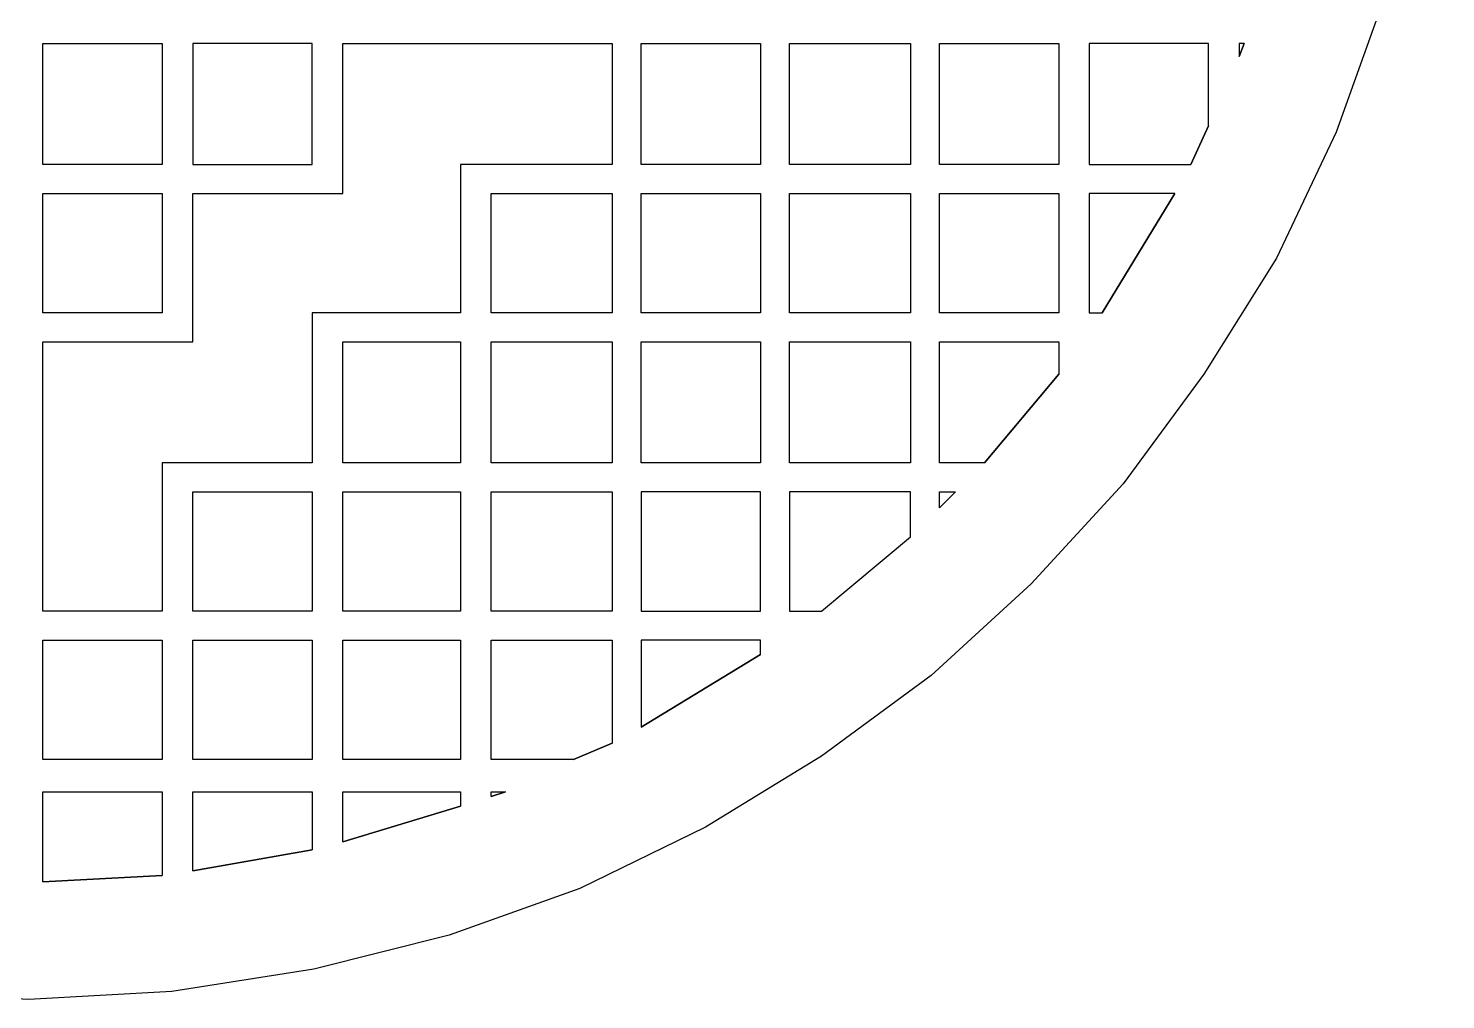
# Model space of a CAD drawing. Header units: centimetres. Extents: x -9.81 to -1.5, y -8.36 to -0.05.
# Drawn here: x -5.651 to -1.5, y -8.357 to -5.511 of the extents above; entities that cross this region are included whole.
import ezdxf

# ---------------------------------------------------------------- set-up
doc = ezdxf.new("R2010")
doc.units = ezdxf.units.CM
doc.header["$MEASUREMENT"] = 0
doc.layers.add('layer 1', color=7, linetype='Continuous')

msp = doc.modelspace()

# ---------------------------------------------------------------- linework, layer by layer
at = {"layer": 'layer 1', "color": 250}
for points, knots in [([(-9.80619, -4.20097), (-9.80619, -4.20097), (-9.7873, -4.62127), (-9.7873, -4.62127), (-9.7873, -4.62127), (-9.7873, -4.62127), (-9.72593, -5.03685), (-9.72593, -5.03685), (-9.72593, -5.03685), (-9.72593, -5.03685), (-9.61731, -5.43352), (-9.61731, -5.43352), (-9.61731, -5.43352), (-9.61731, -5.43352), (-9.48035, -5.81605), (-9.48035, -5.81605), (-9.48035, -5.81605), (-9.48035, -5.81605), (-9.30563, -6.1844), (-9.30563, -6.1844), (-9.30563, -6.1844), (-9.30563, -6.1844), (-9.09783, -6.52439), (-9.09783, -6.52439), (-9.09783, -6.52439), (-9.09783, -6.52439), (-8.857, -6.84552), (-8.857, -6.84552), (-8.857, -6.84552), (-8.857, -6.84552), (-8.58783, -7.1383), (-8.58783, -7.1383), (-8.58783, -7.1383), (-8.58783, -7.1383), (-8.29503, -7.40749), (-8.29503, -7.40749), (-8.29503, -7.40749), (-8.29503, -7.40749), (-7.97392, -7.64361), (-7.97392, -7.64361), (-7.97392, -7.64361), (-7.97392, -7.64361), (-7.6339, -7.8514), (-7.6339, -7.8514), (-7.6339, -7.8514), (-7.6339, -7.8514), (-7.26556, -8.03084), (-7.26556, -8.03084), (-7.26556, -8.03084), (-7.26556, -8.03084), (-6.88776, -8.16779), (-6.88776, -8.16779), (-6.88776, -8.16779), (-6.88776, -8.16779), (-6.49108, -8.26697), (-6.49108, -8.26697), (-6.49108, -8.26697), (-6.49108, -8.26697), (-6.07552, -8.33307), (-6.07552, -8.33307), (-6.07552, -8.33307), (-6.07552, -8.33307), (-5.65049, -8.35668), (-5.65049, -8.35668), (-5.65049, -8.35668), (-5.65049, -8.35668), (-5.23021, -8.33307), (-5.23021, -8.33307), (-5.23021, -8.33307), (-5.23021, -8.33307), (-4.81464, -8.26697), (-4.81464, -8.26697), (-4.81464, -8.26697), (-4.81464, -8.26697), (-4.41796, -8.16779), (-4.41796, -8.16779), (-4.41796, -8.16779), (-4.41796, -8.16779), (-4.03545, -8.03084), (-4.03545, -8.03084), (-4.03545, -8.03084), (-4.03545, -8.03084), (-3.6671, -7.8514), (-3.6671, -7.8514), (-3.6671, -7.8514), (-3.6671, -7.8514), (-3.32709, -7.64361), (-3.32709, -7.64361), (-3.32709, -7.64361), (-3.32709, -7.64361), (-3.00598, -7.40749), (-3.00598, -7.40749), (-3.00598, -7.40749), (-3.00598, -7.40749), (-2.71318, -7.1383), (-2.71318, -7.1383), (-2.71318, -7.1383), (-2.71318, -7.1383), (-2.44402, -6.84552), (-2.44402, -6.84552), (-2.44402, -6.84552), (-2.44402, -6.84552), (-2.20789, -6.52439), (-2.20789, -6.52439), (-2.20789, -6.52439), (-2.20789, -6.52439), (-1.99539, -6.1844), (-1.99539, -6.1844), (-1.99539, -6.1844), (-1.99539, -6.1844), (-1.82066, -5.81605), (-1.82066, -5.81605), (-1.82066, -5.81605), (-1.82066, -5.81605), (-1.68371, -5.43352), (-1.68371, -5.43352), (-1.68371, -5.43352), (-1.68371, -5.43352), (-1.58454, -5.03685), (-1.58454, -5.03685), (-1.58454, -5.03685), (-1.58454, -5.03685), (-1.51843, -4.62127), (-1.51843, -4.62127), (-1.51843, -4.62127), (-1.51843, -4.62127), (-1.49954, -4.20097), (-1.49954, -4.20097), (-1.49954, -4.20097), (-1.49954, -4.20097), (-1.51843, -3.77125), (-1.51843, -3.77125), (-1.51843, -3.77125), (-1.51843, -3.77125), (-1.58454, -3.36041), (-1.58454, -3.36041), (-1.58454, -3.36041), (-1.58454, -3.36041), (-1.68371, -2.96371), (-1.68371, -2.96371), (-1.68371, -2.96371), (-1.68371, -2.96371), (-1.82066, -2.58593), (-1.82066, -2.58593), (-1.82066, -2.58593), (-1.82066, -2.58593), (-1.99539, -2.2176), (-1.99539, -2.2176), (-1.99539, -2.2176), (-1.99539, -2.2176), (-2.20789, -1.87756), (-2.20789, -1.87756), (-2.20789, -1.87756), (-2.20789, -1.87756), (-2.44402, -1.55644), (-2.44402, -1.55644), (-2.44402, -1.55644), (-2.44402, -1.55644), (-2.71318, -1.25893), (-2.71318, -1.25893), (-2.71318, -1.25893), (-2.71318, -1.25893), (-3.00598, -0.98978), (-3.00598, -0.98978), (-3.00598, -0.98978), (-3.00598, -0.98978), (-3.32709, -0.75366), (-3.32709, -0.75366), (-3.32709, -0.75366), (-3.32709, -0.75366), (-3.6671, -0.54586), (-3.6671, -0.54586), (-3.6671, -0.54586), (-3.6671, -0.54586), (-4.03545, -0.37115), (-4.03545, -0.37115), (-4.03545, -0.37115), (-4.03545, -0.37115), (-4.41796, -0.23418), (-4.41796, -0.23418), (-4.41796, -0.23418), (-4.41796, -0.23418), (-4.81464, -0.12558), (-4.81464, -0.12558), (-4.81464, -0.12558), (-4.81464, -0.12558), (-5.23021, -0.06419), (-5.23021, -0.06419), (-5.23021, -0.06419), (-5.23021, -0.06419), (-5.65049, -0.0453), (-5.65049, -0.0453), (-5.65049, -0.0453), (-5.65049, -0.0453), (-6.07552, -0.06419), (-6.07552, -0.06419), (-6.07552, -0.06419), (-6.07552, -0.06419), (-6.49108, -0.12558), (-6.49108, -0.12558), (-6.49108, -0.12558), (-6.49108, -0.12558), (-6.88776, -0.23418), (-6.88776, -0.23418), (-6.88776, -0.23418), (-6.88776, -0.23418), (-7.26556, -0.37115), (-7.26556, -0.37115), (-7.26556, -0.37115), (-7.26556, -0.37115), (-7.6339, -0.54586), (-7.6339, -0.54586), (-7.6339, -0.54586), (-7.6339, -0.54586), (-7.97392, -0.75366), (-7.97392, -0.75366), (-7.97392, -0.75366), (-7.97392, -0.75366), (-8.29503, -0.98978), (-8.29503, -0.98978), (-8.29503, -0.98978), (-8.29503, -0.98978), (-8.58783, -1.25893), (-8.58783, -1.25893), (-8.58783, -1.25893), (-8.58783, -1.25893), (-8.857, -1.55644), (-8.857, -1.55644), (-8.857, -1.55644), (-8.857, -1.55644), (-9.09783, -1.87756), (-9.09783, -1.87756), (-9.09783, -1.87756), (-9.09783, -1.87756), (-9.30563, -2.2176), (-9.30563, -2.2176), (-9.30563, -2.2176), (-9.30563, -2.2176), (-9.48035, -2.58593), (-9.48035, -2.58593), (-9.48035, -2.58593), (-9.48035, -2.58593), (-9.61731, -2.96371), (-9.61731, -2.96371), (-9.61731, -2.96371), (-9.61731, -2.96371), (-9.72593, -3.36041), (-9.72593, -3.36041), (-9.72593, -3.36041), (-9.72593, -3.36041), (-9.7873, -3.77125), (-9.7873, -3.77125), (-9.7873, -3.77125), (-9.7873, -3.77125), (-9.80619, -4.20097), (-9.80619, -4.20097)], [0, 0, 0, 0, 0.0153846, 0.0153846, 0.0153846, 0.0153846, 0.0307692, 0.0307692, 0.0307692, 0.0307692, 0.0461538, 0.0461538, 0.0461538, 0.0461538, 0.0615385, 0.0615385, 0.0615385, 0.0615385, 0.0769231, 0.0769231, 0.0769231, 0.0769231, 0.0923077, 0.0923077, 0.0923077, 0.0923077, 0.1076923, 0.1076923, 0.1076923, 0.1076923, 0.1230769, 0.1230769, 0.1230769, 0.1230769, 0.1384615, 0.1384615, 0.1384615, 0.1384615, 0.1538462, 0.1538462, 0.1538462, 0.1538462, 0.1692308, 0.1692308, 0.1692308, 0.1692308, 0.1846154, 0.1846154, 0.1846154, 0.1846154, 0.2, 0.2, 0.2, 0.2, 0.2153846, 0.2153846, 0.2153846, 0.2153846, 0.2307692, 0.2307692, 0.2307692, 0.2307692, 0.2461538, 0.2461538, 0.2461538, 0.2461538, 0.2615385, 0.2615385, 0.2615385, 0.2615385, 0.2769231, 0.2769231, 0.2769231, 0.2769231, 0.2923077, 0.2923077, 0.2923077, 0.2923077, 0.3076923, 0.3076923, 0.3076923, 0.3076923, 0.3230769, 0.3230769, 0.3230769, 0.3230769, 0.3384615, 0.3384615, 0.3384615, 0.3384615, 0.3538462, 0.3538462, 0.3538462, 0.3538462, 0.3692308, 0.3692308, 0.3692308, 0.3692308, 0.3846154, 0.3846154, 0.3846154, 0.3846154, 0.4, 0.4, 0.4, 0.4, 0.4153846, 0.4153846, 0.4153846, 0.4153846, 0.4307692, 0.4307692, 0.4307692, 0.4307692, 0.4461538, 0.4461538, 0.4461538, 0.4461538, 0.4615385, 0.4615385, 0.4615385, 0.4615385, 0.4769231, 0.4769231, 0.4769231, 0.4769231, 0.4923077, 0.4923077, 0.4923077, 0.4923077, 0.5076923, 0.5076923, 0.5076923, 0.5076923, 0.5230769, 0.5230769, 0.5230769, 0.5230769, 0.5384615, 0.5384615, 0.5384615, 0.5384615, 0.5538462, 0.5538462, 0.5538462, 0.5538462, 0.5692308, 0.5692308, 0.5692308, 0.5692308, 0.5846154, 0.5846154, 0.5846154, 0.5846154, 0.6, 0.6, 0.6, 0.6, 0.6153846, 0.6153846, 0.6153846, 0.6153846, 0.6307692, 0.6307692, 0.6307692, 0.6307692, 0.6461538, 0.6461538, 0.6461538, 0.6461538, 0.6615385, 0.6615385, 0.6615385, 0.6615385, 0.6769231, 0.6769231, 0.6769231, 0.6769231, 0.6923077, 0.6923077, 0.6923077, 0.6923077, 0.7076923, 0.7076923, 0.7076923, 0.7076923, 0.7230769, 0.7230769, 0.7230769, 0.7230769, 0.7384615, 0.7384615, 0.7384615, 0.7384615, 0.7538462, 0.7538462, 0.7538462, 0.7538462, 0.7692308, 0.7692308, 0.7692308, 0.7692308, 0.7846154, 0.7846154, 0.7846154, 0.7846154, 0.8, 0.8, 0.8, 0.8, 0.8153846, 0.8153846, 0.8153846, 0.8153846, 0.8307692, 0.8307692, 0.8307692, 0.8307692, 0.8461538, 0.8461538, 0.8461538, 0.8461538, 0.8615385, 0.8615385, 0.8615385, 0.8615385, 0.8769231, 0.8769231, 0.8769231, 0.8769231, 0.8923077, 0.8923077, 0.8923077, 0.8923077, 0.9076923, 0.9076923, 0.9076923, 0.9076923, 0.9230769, 0.9230769, 0.9230769, 0.9230769, 0.9384615, 0.9384615, 0.9384615, 0.9384615, 0.9538462, 0.9538462, 0.9538462, 0.9538462, 0.9692308, 0.9692308, 0.9692308, 0.9692308, 1, 1, 1, 1]), ([(-4.81936, -6.34495), (-4.81936, -6.34495), (-4.38491, -6.34495), (-4.38491, -6.34495), (-4.38491, -6.34495), (-4.38491, -6.34495), (-4.38491, -5.91048), (-4.38491, -5.91048), (-4.38491, -5.91048), (-4.38491, -5.91048), (-3.94101, -5.91048), (-3.94101, -5.91048), (-3.94101, -5.91048), (-3.94101, -5.91048), (-3.94101, -5.55632), (-3.94101, -5.55632), (-3.94101, -5.55632), (-3.94101, -5.55632), (-4.72964, -5.55632), (-4.72964, -5.55632), (-4.72964, -5.55632), (-4.72964, -5.55632), (-4.72964, -5.99547), (-4.72964, -5.99547), (-4.72964, -5.99547), (-4.72964, -5.99547), (-5.16882, -5.99547), (-5.16882, -5.99547), (-5.16882, -5.99547), (-5.16882, -5.99547), (-5.16882, -6.42996), (-5.16882, -6.42996), (-5.16882, -6.42996), (-5.16882, -6.42996), (-5.608, -6.42996), (-5.608, -6.42996), (-5.608, -6.42996), (-5.608, -6.42996), (-5.608, -7.21858), (-5.608, -7.21858), (-5.608, -7.21858), (-5.608, -7.21858), (-5.25855, -7.21858), (-5.25855, -7.21858), (-5.25855, -7.21858), (-5.25855, -7.21858), (-5.25855, -6.78413), (-5.25855, -6.78413), (-5.25855, -6.78413), (-5.25855, -6.78413), (-4.81936, -6.78413), (-4.81936, -6.78413), (-4.81936, -6.78413), (-4.81936, -6.78413), (-4.81936, -6.34495), (-4.81936, -6.34495)], [0, 0, 0, 0, 0.0666667, 0.0666667, 0.0666667, 0.0666667, 0.1333333, 0.1333333, 0.1333333, 0.1333333, 0.2, 0.2, 0.2, 0.2, 0.2666667, 0.2666667, 0.2666667, 0.2666667, 0.3333333, 0.3333333, 0.3333333, 0.3333333, 0.4, 0.4, 0.4, 0.4, 0.4666667, 0.4666667, 0.4666667, 0.4666667, 0.5333333, 0.5333333, 0.5333333, 0.5333333, 0.6, 0.6, 0.6, 0.6, 0.6666667, 0.6666667, 0.6666667, 0.6666667, 0.7333333, 0.7333333, 0.7333333, 0.7333333, 0.8, 0.8, 0.8, 0.8, 0.8666667, 0.8666667, 0.8666667, 0.8666667, 1, 1, 1, 1]), ([(-5.25855, -5.91048), (-5.25855, -5.91048), (-5.25855, -5.55632), (-5.25855, -5.55632), (-5.25855, -5.55632), (-5.25855, -5.55632), (-5.608, -5.55632), (-5.608, -5.55632), (-5.608, -5.55632), (-5.608, -5.55632), (-5.608, -5.91048), (-5.608, -5.91048), (-5.608, -5.91048), (-5.608, -5.91048), (-5.25855, -5.91048), (-5.25855, -5.91048)], [0, 0, 0, 0, 0.2, 0.2, 0.2, 0.2, 0.4, 0.4, 0.4, 0.4, 0.6, 0.6, 0.6, 0.6, 1, 1, 1, 1]), ([(-5.16882, -5.91048), (-5.16882, -5.91048), (-5.16882, -5.55632), (-5.16882, -5.55632), (-5.16882, -5.55632), (-5.16882, -5.55632), (-4.81936, -5.55632), (-4.81936, -5.55632), (-4.81936, -5.55632), (-4.81936, -5.55632), (-4.81936, -5.91048), (-4.81936, -5.91048), (-4.81936, -5.91048), (-4.81936, -5.91048), (-5.16882, -5.91048), (-5.16882, -5.91048)], [0, 0, 0, 0, 0.2, 0.2, 0.2, 0.2, 0.4, 0.4, 0.4, 0.4, 0.6, 0.6, 0.6, 0.6, 1, 1, 1, 1]), ([(-3.85599, -5.91048), (-3.85599, -5.91048), (-3.50655, -5.91048), (-3.50655, -5.91048), (-3.50655, -5.91048), (-3.50655, -5.91048), (-3.50655, -5.55632), (-3.50655, -5.55632), (-3.50655, -5.55632), (-3.50655, -5.55632), (-3.85599, -5.55632), (-3.85599, -5.55632), (-3.85599, -5.55632), (-3.85599, -5.55632), (-3.85599, -5.91048), (-3.85599, -5.91048)], [0, 0, 0, 0, 0.2, 0.2, 0.2, 0.2, 0.4, 0.4, 0.4, 0.4, 0.6, 0.6, 0.6, 0.6, 1, 1, 1, 1]), ([(-3.42154, -5.91048), (-3.42154, -5.91048), (-3.06736, -5.91048), (-3.06736, -5.91048), (-3.06736, -5.91048), (-3.06736, -5.91048), (-3.06736, -5.55632), (-3.06736, -5.55632), (-3.06736, -5.55632), (-3.06736, -5.55632), (-3.42154, -5.55632), (-3.42154, -5.55632), (-3.42154, -5.55632), (-3.42154, -5.55632), (-3.42154, -5.91048), (-3.42154, -5.91048)], [0, 0, 0, 0, 0.2, 0.2, 0.2, 0.2, 0.4, 0.4, 0.4, 0.4, 0.6, 0.6, 0.6, 0.6, 1, 1, 1, 1]), ([(-2.98236, -5.91048), (-2.98236, -5.91048), (-2.6329, -5.91048), (-2.6329, -5.91048), (-2.6329, -5.91048), (-2.6329, -5.91048), (-2.6329, -5.55632), (-2.6329, -5.55632), (-2.6329, -5.55632), (-2.6329, -5.55632), (-2.98236, -5.55632), (-2.98236, -5.55632), (-2.98236, -5.55632), (-2.98236, -5.55632), (-2.98236, -5.91048), (-2.98236, -5.91048)], [0, 0, 0, 0, 0.2, 0.2, 0.2, 0.2, 0.4, 0.4, 0.4, 0.4, 0.6, 0.6, 0.6, 0.6, 1, 1, 1, 1]), ([(-2.24567, -5.91048), (-2.24567, -5.91048), (-2.54318, -5.91048), (-2.54318, -5.91048), (-2.54318, -5.91048), (-2.54318, -5.91048), (-2.54318, -5.55632), (-2.54318, -5.55632), (-2.54318, -5.55632), (-2.54318, -5.55632), (-2.19372, -5.55632), (-2.19372, -5.55632), (-2.19372, -5.55632), (-2.19372, -5.55632), (-2.19372, -5.79716), (-2.19372, -5.79716), (-2.19372, -5.79716), (-2.19372, -5.79716), (-2.24567, -5.91048), (-2.24567, -5.91048)], [0, 0, 0, 0, 0.1666667, 0.1666667, 0.1666667, 0.1666667, 0.3333333, 0.3333333, 0.3333333, 0.3333333, 0.5, 0.5, 0.5, 0.5, 0.6666667, 0.6666667, 0.6666667, 0.6666667, 1, 1, 1, 1]), ([(-2.08984, -5.55632), (-2.08984, -5.55632), (-2.10399, -5.59407), (-2.10399, -5.59407), (-2.10399, -5.59407), (-2.10399, -5.59407), (-2.08984, -5.55632), (-2.08984, -5.55632)], [0, 0, 0, 0, 0.3333333, 0.3333333, 0.3333333, 0.3333333, 1, 1, 1, 1]), ([(-2.10399, -5.59407), (-2.10399, -5.59407), (-2.10399, -5.55632), (-2.10399, -5.55632), (-2.10399, -5.55632), (-2.10399, -5.55632), (-2.08984, -5.55632), (-2.08984, -5.55632), (-2.08984, -5.55632), (-2.08984, -5.55632), (-2.10399, -5.59407), (-2.10399, -5.59407)], [0, 0, 0, 0, 0.25, 0.25, 0.25, 0.25, 0.5, 0.5, 0.5, 0.5, 1, 1, 1, 1]), ([(-2.19372, -5.79716), (-2.19372, -5.79716), (-2.24567, -5.91048), (-2.24567, -5.91048), (-2.24567, -5.91048), (-2.24567, -5.91048), (-2.19372, -5.79716), (-2.19372, -5.79716)], [0, 0, 0, 0, 0.3333333, 0.3333333, 0.3333333, 0.3333333, 1, 1, 1, 1]), ([(-5.608, -6.34495), (-5.608, -6.34495), (-5.25855, -6.34495), (-5.25855, -6.34495), (-5.25855, -6.34495), (-5.25855, -6.34495), (-5.25855, -5.99547), (-5.25855, -5.99547), (-5.25855, -5.99547), (-5.25855, -5.99547), (-5.608, -5.99547), (-5.608, -5.99547), (-5.608, -5.99547), (-5.608, -5.99547), (-5.608, -6.34495), (-5.608, -6.34495)], [0, 0, 0, 0, 0.2, 0.2, 0.2, 0.2, 0.4, 0.4, 0.4, 0.4, 0.6, 0.6, 0.6, 0.6, 1, 1, 1, 1]), ([(-4.29519, -5.99547), (-4.29519, -5.99547), (-4.29519, -6.34495), (-4.29519, -6.34495), (-4.29519, -6.34495), (-4.29519, -6.34495), (-3.94101, -6.34495), (-3.94101, -6.34495), (-3.94101, -6.34495), (-3.94101, -6.34495), (-3.94101, -5.99547), (-3.94101, -5.99547), (-3.94101, -5.99547), (-3.94101, -5.99547), (-4.29519, -5.99547), (-4.29519, -5.99547)], [0, 0, 0, 0, 0.2, 0.2, 0.2, 0.2, 0.4, 0.4, 0.4, 0.4, 0.6, 0.6, 0.6, 0.6, 1, 1, 1, 1]), ([(-3.50655, -6.34495), (-3.50655, -6.34495), (-3.50655, -5.99547), (-3.50655, -5.99547), (-3.50655, -5.99547), (-3.50655, -5.99547), (-3.85599, -5.99547), (-3.85599, -5.99547), (-3.85599, -5.99547), (-3.85599, -5.99547), (-3.85599, -6.34495), (-3.85599, -6.34495), (-3.85599, -6.34495), (-3.85599, -6.34495), (-3.50655, -6.34495), (-3.50655, -6.34495)], [0, 0, 0, 0, 0.2, 0.2, 0.2, 0.2, 0.4, 0.4, 0.4, 0.4, 0.6, 0.6, 0.6, 0.6, 1, 1, 1, 1]), ([(-3.42154, -6.34495), (-3.42154, -6.34495), (-3.06736, -6.34495), (-3.06736, -6.34495), (-3.06736, -6.34495), (-3.06736, -6.34495), (-3.06736, -5.99547), (-3.06736, -5.99547), (-3.06736, -5.99547), (-3.06736, -5.99547), (-3.42154, -5.99547), (-3.42154, -5.99547), (-3.42154, -5.99547), (-3.42154, -5.99547), (-3.42154, -6.34495), (-3.42154, -6.34495)], [0, 0, 0, 0, 0.2, 0.2, 0.2, 0.2, 0.4, 0.4, 0.4, 0.4, 0.6, 0.6, 0.6, 0.6, 1, 1, 1, 1]), ([(-2.98236, -6.34495), (-2.98236, -6.34495), (-2.6329, -6.34495), (-2.6329, -6.34495), (-2.6329, -6.34495), (-2.6329, -6.34495), (-2.6329, -5.99547), (-2.6329, -5.99547), (-2.6329, -5.99547), (-2.6329, -5.99547), (-2.98236, -5.99547), (-2.98236, -5.99547), (-2.98236, -5.99547), (-2.98236, -5.99547), (-2.98236, -6.34495), (-2.98236, -6.34495)], [0, 0, 0, 0, 0.2, 0.2, 0.2, 0.2, 0.4, 0.4, 0.4, 0.4, 0.6, 0.6, 0.6, 0.6, 1, 1, 1, 1]), ([(-2.5054, -6.34495), (-2.5054, -6.34495), (-2.54318, -6.34495), (-2.54318, -6.34495), (-2.54318, -6.34495), (-2.54318, -6.34495), (-2.54318, -5.99547), (-2.54318, -5.99547), (-2.54318, -5.99547), (-2.54318, -5.99547), (-2.2929, -5.99547), (-2.2929, -5.99547), (-2.2929, -5.99547), (-2.2929, -5.99547), (-2.5054, -6.34495), (-2.5054, -6.34495)], [0, 0, 0, 0, 0.2, 0.2, 0.2, 0.2, 0.4, 0.4, 0.4, 0.4, 0.6, 0.6, 0.6, 0.6, 1, 1, 1, 1]), ([(-2.2929, -5.99547), (-2.2929, -5.99547), (-2.5054, -6.34495), (-2.5054, -6.34495), (-2.5054, -6.34495), (-2.5054, -6.34495), (-2.2929, -5.99547), (-2.2929, -5.99547)], [0, 0, 0, 0, 0.3333333, 0.3333333, 0.3333333, 0.3333333, 1, 1, 1, 1]), ([(-4.72964, -6.78413), (-4.72964, -6.78413), (-4.38491, -6.78413), (-4.38491, -6.78413), (-4.38491, -6.78413), (-4.38491, -6.78413), (-4.38491, -6.42996), (-4.38491, -6.42996), (-4.38491, -6.42996), (-4.38491, -6.42996), (-4.72964, -6.42996), (-4.72964, -6.42996), (-4.72964, -6.42996), (-4.72964, -6.42996), (-4.72964, -6.78413), (-4.72964, -6.78413)], [0, 0, 0, 0, 0.2, 0.2, 0.2, 0.2, 0.4, 0.4, 0.4, 0.4, 0.6, 0.6, 0.6, 0.6, 1, 1, 1, 1]), ([(-4.29519, -6.78413), (-4.29519, -6.78413), (-3.94101, -6.78413), (-3.94101, -6.78413), (-3.94101, -6.78413), (-3.94101, -6.78413), (-3.94101, -6.42996), (-3.94101, -6.42996), (-3.94101, -6.42996), (-3.94101, -6.42996), (-4.29519, -6.42996), (-4.29519, -6.42996), (-4.29519, -6.42996), (-4.29519, -6.42996), (-4.29519, -6.78413), (-4.29519, -6.78413)], [0, 0, 0, 0, 0.2, 0.2, 0.2, 0.2, 0.4, 0.4, 0.4, 0.4, 0.6, 0.6, 0.6, 0.6, 1, 1, 1, 1]), ([(-3.85599, -6.78413), (-3.85599, -6.78413), (-3.50655, -6.78413), (-3.50655, -6.78413), (-3.50655, -6.78413), (-3.50655, -6.78413), (-3.50655, -6.42996), (-3.50655, -6.42996), (-3.50655, -6.42996), (-3.50655, -6.42996), (-3.85599, -6.42996), (-3.85599, -6.42996), (-3.85599, -6.42996), (-3.85599, -6.42996), (-3.85599, -6.78413), (-3.85599, -6.78413)], [0, 0, 0, 0, 0.2, 0.2, 0.2, 0.2, 0.4, 0.4, 0.4, 0.4, 0.6, 0.6, 0.6, 0.6, 1, 1, 1, 1]), ([(-3.42154, -6.42996), (-3.42154, -6.42996), (-3.42154, -6.78413), (-3.42154, -6.78413), (-3.42154, -6.78413), (-3.42154, -6.78413), (-3.06736, -6.78413), (-3.06736, -6.78413), (-3.06736, -6.78413), (-3.06736, -6.78413), (-3.06736, -6.42996), (-3.06736, -6.42996), (-3.06736, -6.42996), (-3.06736, -6.42996), (-3.42154, -6.42996), (-3.42154, -6.42996)], [0, 0, 0, 0, 0.2, 0.2, 0.2, 0.2, 0.4, 0.4, 0.4, 0.4, 0.6, 0.6, 0.6, 0.6, 1, 1, 1, 1]), ([(-2.6329, -6.52439), (-2.6329, -6.52439), (-2.6329, -6.42996), (-2.6329, -6.42996), (-2.6329, -6.42996), (-2.6329, -6.42996), (-2.98236, -6.42996), (-2.98236, -6.42996), (-2.98236, -6.42996), (-2.98236, -6.42996), (-2.98236, -6.78413), (-2.98236, -6.78413), (-2.98236, -6.78413), (-2.98236, -6.78413), (-2.85014, -6.78413), (-2.85014, -6.78413), (-2.85014, -6.78413), (-2.85014, -6.78413), (-2.6329, -6.52439), (-2.6329, -6.52439)], [0, 0, 0, 0, 0.1666667, 0.1666667, 0.1666667, 0.1666667, 0.3333333, 0.3333333, 0.3333333, 0.3333333, 0.5, 0.5, 0.5, 0.5, 0.6666667, 0.6666667, 0.6666667, 0.6666667, 1, 1, 1, 1]), ([(-2.85014, -6.78413), (-2.85014, -6.78413), (-2.6329, -6.52439), (-2.6329, -6.52439), (-2.6329, -6.52439), (-2.6329, -6.52439), (-2.85014, -6.78413), (-2.85014, -6.78413)], [0, 0, 0, 0, 0.3333333, 0.3333333, 0.3333333, 0.3333333, 1, 1, 1, 1]), ([(-5.16882, -7.21858), (-5.16882, -7.21858), (-4.81936, -7.21858), (-4.81936, -7.21858), (-4.81936, -7.21858), (-4.81936, -7.21858), (-4.81936, -6.86913), (-4.81936, -6.86913), (-4.81936, -6.86913), (-4.81936, -6.86913), (-5.16882, -6.86913), (-5.16882, -6.86913), (-5.16882, -6.86913), (-5.16882, -6.86913), (-5.16882, -7.21858), (-5.16882, -7.21858)], [0, 0, 0, 0, 0.2, 0.2, 0.2, 0.2, 0.4, 0.4, 0.4, 0.4, 0.6, 0.6, 0.6, 0.6, 1, 1, 1, 1]), ([(-4.72964, -7.21858), (-4.72964, -7.21858), (-4.38491, -7.21858), (-4.38491, -7.21858), (-4.38491, -7.21858), (-4.38491, -7.21858), (-4.38491, -6.86913), (-4.38491, -6.86913), (-4.38491, -6.86913), (-4.38491, -6.86913), (-4.72964, -6.86913), (-4.72964, -6.86913), (-4.72964, -6.86913), (-4.72964, -6.86913), (-4.72964, -7.21858), (-4.72964, -7.21858)], [0, 0, 0, 0, 0.2, 0.2, 0.2, 0.2, 0.4, 0.4, 0.4, 0.4, 0.6, 0.6, 0.6, 0.6, 1, 1, 1, 1]), ([(-4.29519, -7.21858), (-4.29519, -7.21858), (-3.94101, -7.21858), (-3.94101, -7.21858), (-3.94101, -7.21858), (-3.94101, -7.21858), (-3.94101, -6.86913), (-3.94101, -6.86913), (-3.94101, -6.86913), (-3.94101, -6.86913), (-4.29519, -6.86913), (-4.29519, -6.86913), (-4.29519, -6.86913), (-4.29519, -6.86913), (-4.29519, -7.21858), (-4.29519, -7.21858)], [0, 0, 0, 0, 0.2, 0.2, 0.2, 0.2, 0.4, 0.4, 0.4, 0.4, 0.6, 0.6, 0.6, 0.6, 1, 1, 1, 1]), ([(-3.50655, -6.86913), (-3.50655, -6.86913), (-3.50655, -7.21858), (-3.50655, -7.21858), (-3.50655, -7.21858), (-3.50655, -7.21858), (-3.85599, -7.21858), (-3.85599, -7.21858), (-3.85599, -7.21858), (-3.85599, -7.21858), (-3.85599, -6.86913), (-3.85599, -6.86913), (-3.85599, -6.86913), (-3.85599, -6.86913), (-3.50655, -6.86913), (-3.50655, -6.86913)], [0, 0, 0, 0, 0.2, 0.2, 0.2, 0.2, 0.4, 0.4, 0.4, 0.4, 0.6, 0.6, 0.6, 0.6, 1, 1, 1, 1]), ([(-3.06736, -6.86913), (-3.06736, -6.86913), (-3.06736, -7.00136), (-3.06736, -7.00136), (-3.06736, -7.00136), (-3.06736, -7.00136), (-3.32709, -7.21858), (-3.32709, -7.21858), (-3.32709, -7.21858), (-3.32709, -7.21858), (-3.42154, -7.21858), (-3.42154, -7.21858), (-3.42154, -7.21858), (-3.42154, -7.21858), (-3.42154, -6.86913), (-3.42154, -6.86913), (-3.42154, -6.86913), (-3.42154, -6.86913), (-3.06736, -6.86913), (-3.06736, -6.86913)], [0, 0, 0, 0, 0.1666667, 0.1666667, 0.1666667, 0.1666667, 0.3333333, 0.3333333, 0.3333333, 0.3333333, 0.5, 0.5, 0.5, 0.5, 0.6666667, 0.6666667, 0.6666667, 0.6666667, 1, 1, 1, 1]), ([(-2.98236, -6.91637), (-2.98236, -6.91637), (-2.93514, -6.86913), (-2.93514, -6.86913), (-2.93514, -6.86913), (-2.93514, -6.86913), (-2.98236, -6.91637), (-2.98236, -6.91637)], [0, 0, 0, 0, 0.3333333, 0.3333333, 0.3333333, 0.3333333, 1, 1, 1, 1]), ([(-2.93514, -6.86913), (-2.93514, -6.86913), (-2.98236, -6.86913), (-2.98236, -6.86913), (-2.98236, -6.86913), (-2.98236, -6.86913), (-2.98236, -6.91637), (-2.98236, -6.91637), (-2.98236, -6.91637), (-2.98236, -6.91637), (-2.93514, -6.86913), (-2.93514, -6.86913)], [0, 0, 0, 0, 0.25, 0.25, 0.25, 0.25, 0.5, 0.5, 0.5, 0.5, 1, 1, 1, 1]), ([(-5.25855, -7.65305), (-5.25855, -7.65305), (-5.25855, -7.30359), (-5.25855, -7.30359), (-5.25855, -7.30359), (-5.25855, -7.30359), (-5.608, -7.30359), (-5.608, -7.30359), (-5.608, -7.30359), (-5.608, -7.30359), (-5.608, -7.65305), (-5.608, -7.65305), (-5.608, -7.65305), (-5.608, -7.65305), (-5.25855, -7.65305), (-5.25855, -7.65305)], [0, 0, 0, 0, 0.2, 0.2, 0.2, 0.2, 0.4, 0.4, 0.4, 0.4, 0.6, 0.6, 0.6, 0.6, 1, 1, 1, 1]), ([(-4.81936, -7.65305), (-4.81936, -7.65305), (-4.81936, -7.30359), (-4.81936, -7.30359), (-4.81936, -7.30359), (-4.81936, -7.30359), (-5.16882, -7.30359), (-5.16882, -7.30359), (-5.16882, -7.30359), (-5.16882, -7.30359), (-5.16882, -7.65305), (-5.16882, -7.65305), (-5.16882, -7.65305), (-5.16882, -7.65305), (-4.81936, -7.65305), (-4.81936, -7.65305)], [0, 0, 0, 0, 0.2, 0.2, 0.2, 0.2, 0.4, 0.4, 0.4, 0.4, 0.6, 0.6, 0.6, 0.6, 1, 1, 1, 1]), ([(-4.38491, -7.65305), (-4.38491, -7.65305), (-4.38491, -7.30359), (-4.38491, -7.30359), (-4.38491, -7.30359), (-4.38491, -7.30359), (-4.72964, -7.30359), (-4.72964, -7.30359), (-4.72964, -7.30359), (-4.72964, -7.30359), (-4.72964, -7.65305), (-4.72964, -7.65305), (-4.72964, -7.65305), (-4.72964, -7.65305), (-4.38491, -7.65305), (-4.38491, -7.65305)], [0, 0, 0, 0, 0.2, 0.2, 0.2, 0.2, 0.4, 0.4, 0.4, 0.4, 0.6, 0.6, 0.6, 0.6, 1, 1, 1, 1]), ([(-3.94101, -7.60582), (-3.94101, -7.60582), (-3.94101, -7.30359), (-3.94101, -7.30359), (-3.94101, -7.30359), (-3.94101, -7.30359), (-4.29519, -7.30359), (-4.29519, -7.30359), (-4.29519, -7.30359), (-4.29519, -7.30359), (-4.29519, -7.65305), (-4.29519, -7.65305), (-4.29519, -7.65305), (-4.29519, -7.65305), (-4.05434, -7.65305), (-4.05434, -7.65305), (-4.05434, -7.65305), (-4.05434, -7.65305), (-3.94101, -7.60582), (-3.94101, -7.60582)], [0, 0, 0, 0, 0.1666667, 0.1666667, 0.1666667, 0.1666667, 0.3333333, 0.3333333, 0.3333333, 0.3333333, 0.5, 0.5, 0.5, 0.5, 0.6666667, 0.6666667, 0.6666667, 0.6666667, 1, 1, 1, 1]), ([(-3.85599, -7.5586), (-3.85599, -7.5586), (-3.85599, -7.30359), (-3.85599, -7.30359), (-3.85599, -7.30359), (-3.85599, -7.30359), (-3.50655, -7.30359), (-3.50655, -7.30359), (-3.50655, -7.30359), (-3.50655, -7.30359), (-3.50655, -7.34609), (-3.50655, -7.34609), (-3.50655, -7.34609), (-3.50655, -7.34609), (-3.85599, -7.5586), (-3.85599, -7.5586)], [0, 0, 0, 0, 0.2, 0.2, 0.2, 0.2, 0.4, 0.4, 0.4, 0.4, 0.6, 0.6, 0.6, 0.6, 1, 1, 1, 1]), ([(-3.50655, -7.34609), (-3.50655, -7.34609), (-3.85599, -7.5586), (-3.85599, -7.5586), (-3.85599, -7.5586), (-3.85599, -7.5586), (-3.50655, -7.34609), (-3.50655, -7.34609)], [0, 0, 0, 0, 0.3333333, 0.3333333, 0.3333333, 0.3333333, 1, 1, 1, 1]), ([(-4.05434, -7.65305), (-4.05434, -7.65305), (-3.94101, -7.60582), (-3.94101, -7.60582), (-3.94101, -7.60582), (-3.94101, -7.60582), (-4.05434, -7.65305), (-4.05434, -7.65305)], [0, 0, 0, 0, 0.3333333, 0.3333333, 0.3333333, 0.3333333, 1, 1, 1, 1]), ([(-5.25855, -7.99306), (-5.25855, -7.99306), (-5.25855, -7.74751), (-5.25855, -7.74751), (-5.25855, -7.74751), (-5.25855, -7.74751), (-5.608, -7.74751), (-5.608, -7.74751), (-5.608, -7.74751), (-5.608, -7.74751), (-5.608, -8.01195), (-5.608, -8.01195), (-5.608, -8.01195), (-5.608, -8.01195), (-5.25855, -7.99306), (-5.25855, -7.99306)], [0, 0, 0, 0, 0.2, 0.2, 0.2, 0.2, 0.4, 0.4, 0.4, 0.4, 0.6, 0.6, 0.6, 0.6, 1, 1, 1, 1]), ([(-4.81936, -7.9175), (-4.81936, -7.9175), (-4.81936, -7.74751), (-4.81936, -7.74751), (-4.81936, -7.74751), (-4.81936, -7.74751), (-5.16882, -7.74751), (-5.16882, -7.74751), (-5.16882, -7.74751), (-5.16882, -7.74751), (-5.16882, -7.9789), (-5.16882, -7.9789), (-5.16882, -7.9789), (-5.16882, -7.9789), (-4.81936, -7.9175), (-4.81936, -7.9175)], [0, 0, 0, 0, 0.2, 0.2, 0.2, 0.2, 0.4, 0.4, 0.4, 0.4, 0.6, 0.6, 0.6, 0.6, 1, 1, 1, 1]), ([(-4.38491, -7.79), (-4.38491, -7.79), (-4.38491, -7.74751), (-4.38491, -7.74751), (-4.38491, -7.74751), (-4.38491, -7.74751), (-4.72964, -7.74751), (-4.72964, -7.74751), (-4.72964, -7.74751), (-4.72964, -7.74751), (-4.72964, -7.89389), (-4.72964, -7.89389), (-4.72964, -7.89389), (-4.72964, -7.89389), (-4.38491, -7.79), (-4.38491, -7.79)], [0, 0, 0, 0, 0.2, 0.2, 0.2, 0.2, 0.4, 0.4, 0.4, 0.4, 0.6, 0.6, 0.6, 0.6, 1, 1, 1, 1]), ([(-4.29519, -7.76166), (-4.29519, -7.76166), (-4.25268, -7.74751), (-4.25268, -7.74751), (-4.25268, -7.74751), (-4.25268, -7.74751), (-4.29519, -7.76166), (-4.29519, -7.76166)], [0, 0, 0, 0, 0.3333333, 0.3333333, 0.3333333, 0.3333333, 1, 1, 1, 1]), ([(-4.25268, -7.74751), (-4.25268, -7.74751), (-4.29519, -7.74751), (-4.29519, -7.74751), (-4.29519, -7.74751), (-4.29519, -7.74751), (-4.29519, -7.76166), (-4.29519, -7.76166), (-4.29519, -7.76166), (-4.29519, -7.76166), (-4.25268, -7.74751), (-4.25268, -7.74751)], [0, 0, 0, 0, 0.25, 0.25, 0.25, 0.25, 0.5, 0.5, 0.5, 0.5, 1, 1, 1, 1]), ([(-4.72964, -7.89389), (-4.72964, -7.89389), (-4.38491, -7.79), (-4.38491, -7.79), (-4.38491, -7.79), (-4.38491, -7.79), (-4.72964, -7.89389), (-4.72964, -7.89389)], [0, 0, 0, 0, 0.3333333, 0.3333333, 0.3333333, 0.3333333, 1, 1, 1, 1]), ([(-5.16882, -7.9789), (-5.16882, -7.9789), (-4.81936, -7.9175), (-4.81936, -7.9175), (-4.81936, -7.9175), (-4.81936, -7.9175), (-5.16882, -7.9789), (-5.16882, -7.9789)], [0, 0, 0, 0, 0.3333333, 0.3333333, 0.3333333, 0.3333333, 1, 1, 1, 1]), ([(-5.608, -8.01195), (-5.608, -8.01195), (-5.25855, -7.99306), (-5.25855, -7.99306), (-5.25855, -7.99306), (-5.25855, -7.99306), (-5.608, -8.01195), (-5.608, -8.01195)], [0, 0, 0, 0, 0.3333333, 0.3333333, 0.3333333, 0.3333333, 1, 1, 1, 1])]:
    msp.add_open_spline(points, degree=3, knots=knots, dxfattribs=at)

doc.saveas('drawing.dxf')
